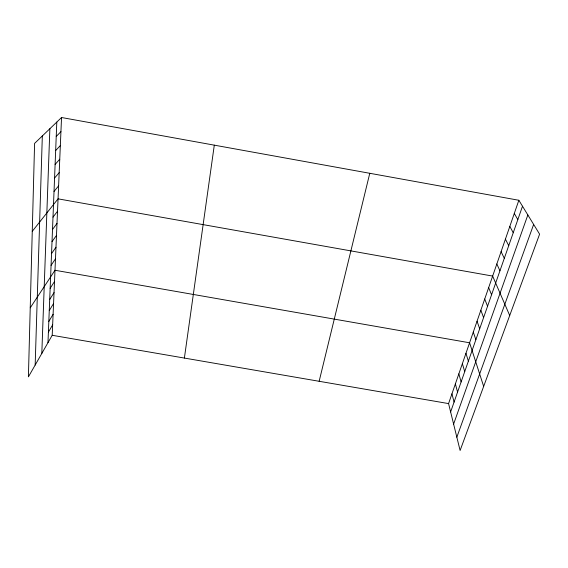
<?xml version="1.0" encoding="UTF-8"?>
<svg xmlns="http://www.w3.org/2000/svg" width="568" height="568" viewBox="0 0 568 568"><rect width="100%" height="100%" fill="white"/><g stroke="black" fill="none" stroke-linecap="round" stroke-linejoin="round"><path stroke-width="0.85" d="M35.166 365.054L42.33 135.958M41.812 353.438L49.87 128.716M47.975 342.681L56.807 122.063M61.543 117.512L34.591 143.392L28.4 376.868L52.206 335.29L61.543 117.512L518.854 200.27L539.6 234.165L460.108 450.488L448.571 403.592L518.854 200.27M184.387 358.067L214.299 145.159M319.145 381.291L369.775 173.29M450.63 411.942L522.503 206.234M453.612 424.083L527.85 214.967M456.835 437.175L533.65 224.445M48.394 332.138L52.654 324.861M48.827 321.438L53.108 314.274M49.26 310.568L53.569 303.518M49.7 299.528L54.038 292.605M50.147 288.317L54.514 281.522M30.232 307.842L54.997 270.261L469.594 342.781L483.659 386.403M51.07 265.348L55.486 258.83M51.539 253.591L55.983 247.215M52.022 241.634L56.488 235.408M52.505 229.486L57.006 223.416M53.002 217.139L57.524 211.232M32.255 231.353L58.057 198.843L492.648 276.084L509.709 315.517M54.031 191.423L58.618 185.864M54.563 178.04L59.178 172.665M55.11 164.415L59.754 159.232M55.664 150.548L60.343 145.571M56.232 136.434L60.939 131.662M52.206 335.29L448.571 403.592M514.296 213.454L517.831 219.603M509.815 226.405L513.245 232.738M505.413 239.142L508.736 245.646M501.09 251.667L504.306 258.326M496.83 263.978L499.946 270.794M488.65 287.642L491.576 294.756M484.717 299.016L487.55 306.266M480.847 310.22L483.595 317.597M477.042 321.239L479.697 328.744M473.286 332.095L475.863 339.714M465.959 353.303L468.373 361.156M462.373 363.662L464.716 371.621M458.845 373.872L461.117 381.93M455.373 383.925L457.567 392.09M451.95 393.83L454.073 402.087"/></g></svg>
